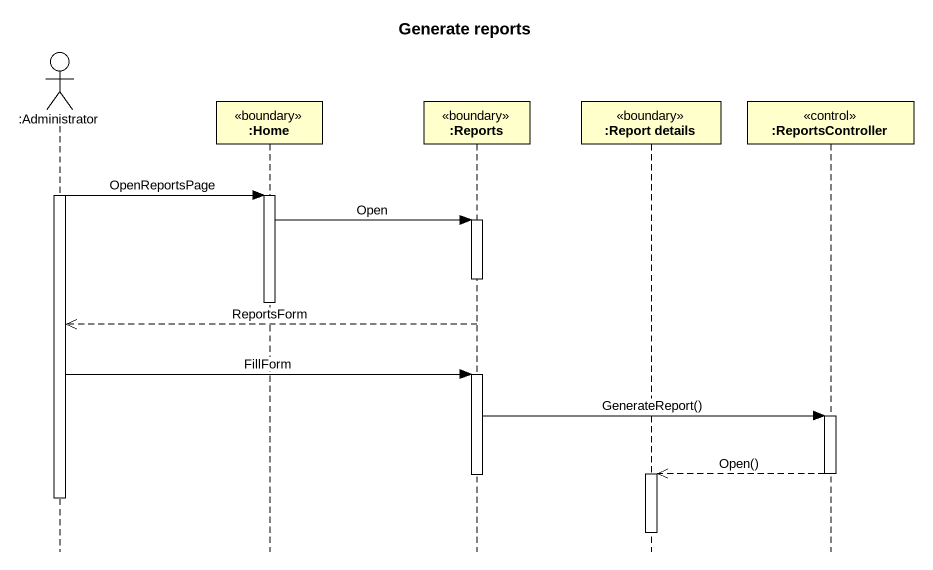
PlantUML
@startuml
title Generate reports
hide footbox
actor ":Administrator" as Administrator
participant ":Home" as Home <<boundary>>
participant ":Reports" as Reports <<boundary>>
participant ":Report details" as Report_details <<boundary>>
participant ":ReportsController" as ReportsController <<control>>

activate Administrator
Administrator -> Home : OpenReportsPage
activate Home
Home -> Reports : Open
activate Reports
deactivate Reports
deactivate Home
Reports -->> Administrator : ReportsForm
Administrator -> Reports : FillForm
activate Reports
Reports -> ReportsController : GenerateReport()
activate ReportsController
ReportsController -->> Report_details : Open()
deactivate ReportsController
activate Report_details
deactivate Reports
deactivate Administrator
deactivate Report_details
@enduml
